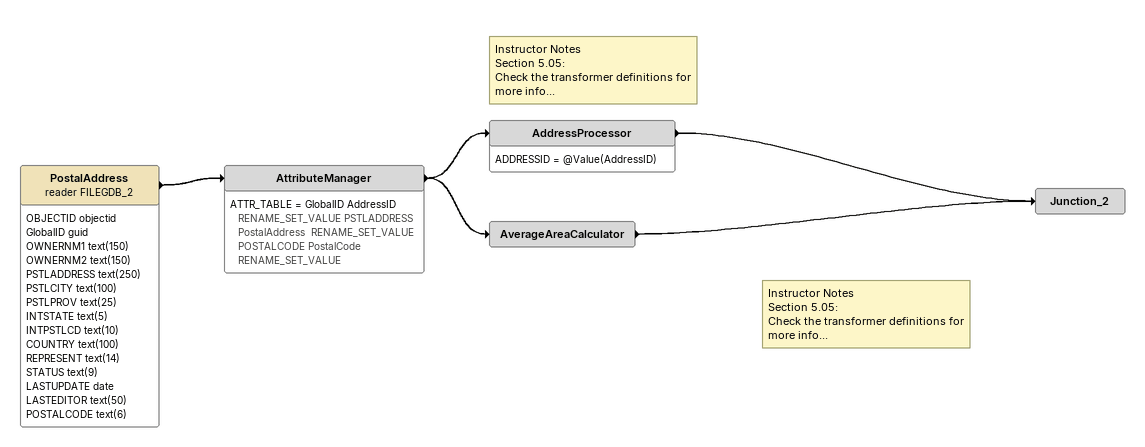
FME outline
PostalAddress (reader FILEGDB_2)
    attributes: OBJECTID objectid, GlobalID guid, OWNERNM1 text(150), OWNERNM2 text(150), PSTLADDRESS text(250), PSTLCITY text(100), PSTLPROV text(25), INTSTATE text(5), INTPSTLCD text(10), COUNTRY text(100), REPRESENT text(14), STATUS text(9), LASTUPDATE date, LASTEDITOR text(50), POSTALCODE text(6)
    -> AttributeManager
AttributeManager
    ATTR_TABLE = GlobalID AddressID  RENAME_SET_VALUE PSTLADDRESS PostalAddress  RENAME_SET_VALUE POSTALCODE PostalCode  RENAME_SET_VALUE
    -> AddressProcessor
    -> AverageAreaCalculator
Note: Instructor Notes / Section 5.05: / Check the transformer definitions for more info...
AddressProcessor
    ADDRESSID = @Value(AddressID)
    -> Junction_2
Note: Instructor Notes / Section 5.05: / Check the transformer definitions for more info...
AverageAreaCalculator
    -> Junction_2
Junction_2
